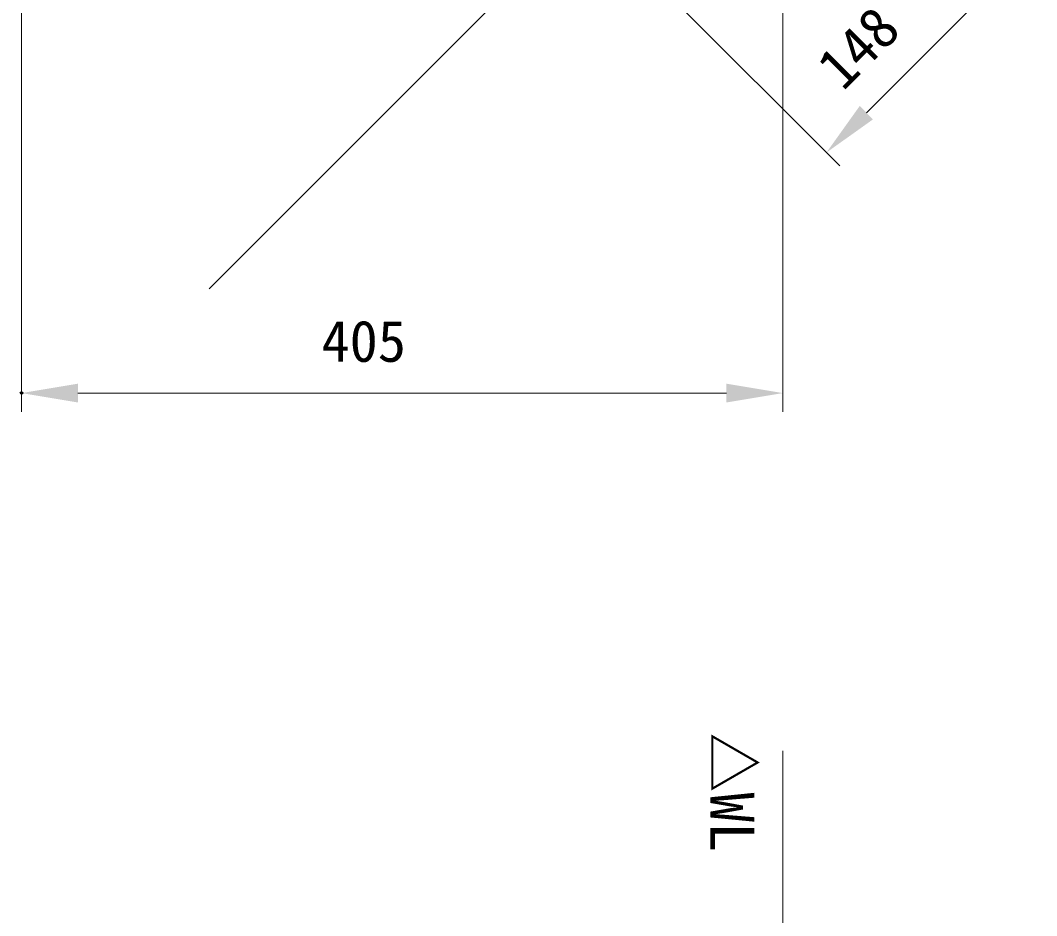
# Model space of a CAD drawing. Units: millimetres, scale not verified. Extents: x -203 to 203, y -143 to 143.
# Drawn here: x -33 to 20.9, y 22.3 to 69.8 of the extents above; entities that cross this region are included whole.
import ezdxf
from ezdxf.enums import TextEntityAlignment as Align

# ---------------------------------------------------------------- set-up
doc = ezdxf.new("R2010")
doc.units = ezdxf.units.MM
doc.header["$LTSCALE"] = 0.25
doc.header["$PDMODE"] = 32
doc.header["$PDSIZE"] = 0.125
doc.layers.add('0-1_DIMENSION_LINES$02_DIMENSI', color=7, linetype='Continuous', lineweight=18)
doc.layers.add('0-8_DIMENSION_LINES$03_LINES', color=7, linetype='Continuous', lineweight=18)
doc.layers.add('0-2_DEFPOINTS', color=7, linetype='Continuous')
doc.styles.add('ＭＳ ゴシック', font='')
doc.styles.get('ＭＳ ゴシック').set_extended_font_data('MS Gothic')

# ---------------------------------------------------------------- blocks, each defined once
blk = doc.blocks.new('D9')
at = {"layer": '0-1_DIMENSION_LINES$02_DIMENSI'}
for p, q in [((218.5202, 233.4388), (230.9375, 221.0096)), ((208.0602, 222.9888), (220.4775, 210.5596)), ((221.8929, 213.3873), (228.1085, 219.5969))]:
    blk.add_line(p, q, dxfattribs=at)
for points in [[(228.4618, 219.2432), (227.7551, 219.9506), (230.2307, 221.7171)], [(221.5395, 213.741), (222.2463, 213.0336), (219.7707, 211.2671)]]:
    blk.add_solid(points, dxfattribs=at)
at = {"layer": '0-2_DEFPOINTS'}
for p in [(217.46, 234.5), (207, 224.05), (230.2307, 221.7171)]:
    blk.add_point(p, dxfattribs=at)
at = {"layer": '0-1_DIMENSION_LINES$02_DIMENSI', "style": 'ＭＳ ゴシック'}
blk.add_text('148', height=2.199, rotation=44.973, dxfattribs=at).set_placement((221.1104, 214.0191), align=Align.BOTTOM_LEFT)
blk = doc.blocks.new('D11')
at = {"layer": '0-1_DIMENSION_LINES$02_DIMENSI'}
for p, q in [((177.0293, 232.9999), (177.0293, 197.5)), ((217.46, 233), (217.46, 197.5)), ((214.4602, 198.5), (180.0292, 198.5))]:
    blk.add_line(p, q, dxfattribs=at)
for points in [[(180.0292, 199), (180.0292, 198), (177.0293, 198.5)], [(214.4602, 198), (214.4602, 199), (217.46, 198.5)]]:
    blk.add_solid(points, dxfattribs=at)
at = {"layer": '0-2_DEFPOINTS'}
for p in [(177.0293, 234.4999), (217.46, 234.5), (177.0293, 198.5)]:
    blk.add_point(p, dxfattribs=at)
at = {"layer": '0-1_DIMENSION_LINES$02_DIMENSI', "style": 'ＭＳ ゴシック'}
blk.add_text('405', height=2.199, dxfattribs=at).set_placement((192.959, 199.5), align=Align.BOTTOM_LEFT)

msp = doc.modelspace()

# ---------------------------------------------------------------- linework, layer by layer
at = {"layer": '0-8_DIMENSION_LINES$03_LINES'}
for p, q in [((-23, 55.54), (7.46, 86)), ((7.46, -94), (7.46, 31))]:
    msp.add_line(p, q, dxfattribs=at)

# ---------------------------------------------------------------- block references
at = {"layer": '0-1_DIMENSION_LINES$02_DIMENSI'}
for name in ['D11', 'D9']:
    msp.add_blockref(name, (-210, -148.5), dxfattribs=at)

# ---------------------------------------------------------------- texts
at = {"layer": '0-1_DIMENSION_LINES$02_DIMENSI', "style": 'ＭＳ ゴシック'}
msp.add_text('△WL', height=2.328, rotation=270, dxfattribs=at).set_placement((2.9158, 31.9766), align=Align.BOTTOM_LEFT)

doc.saveas('drawing.dxf')
